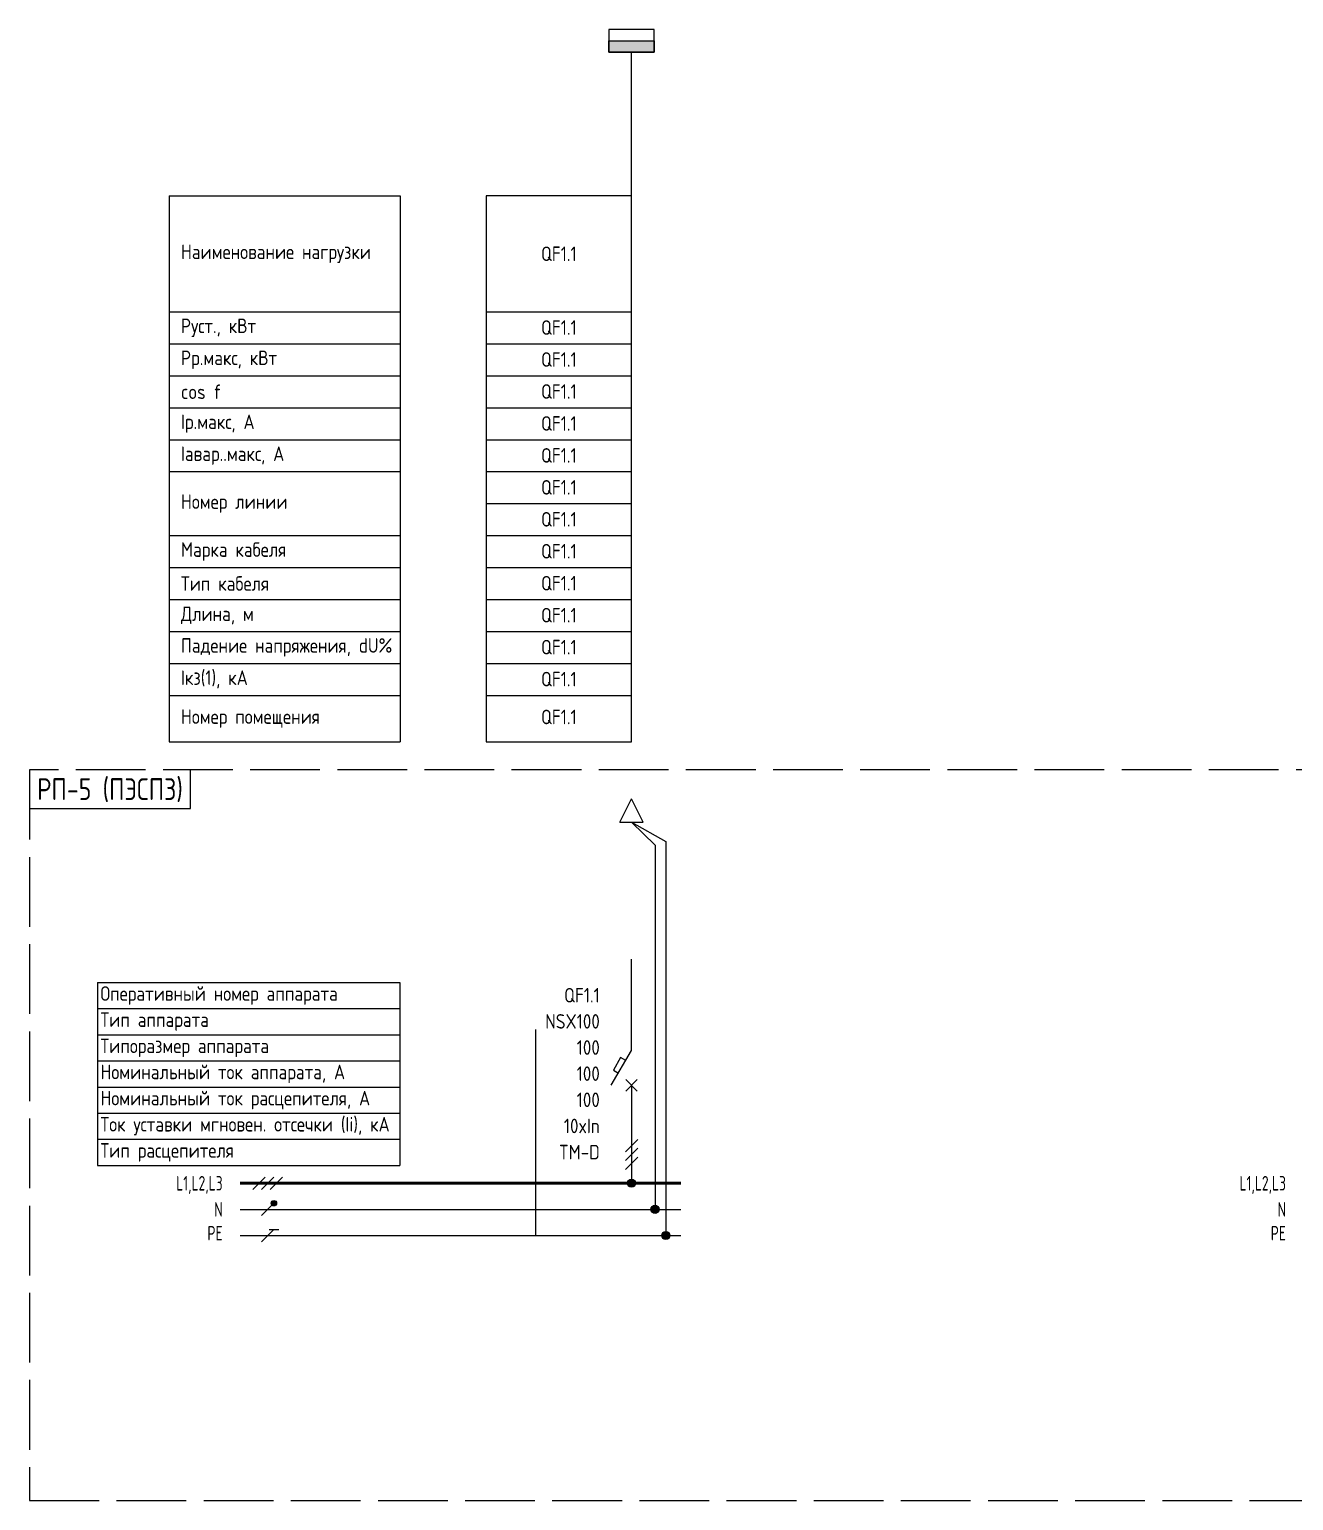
# Model space of a CAD drawing. Header units: millimetres. Extents: x -1221 to 2392, y 143 to 1021.
# Drawn here: x -1221.2 to -1003.6, y 461.7 to 714.9 of the extents above; entities that cross this region are included whole.
import ezdxf
from ezdxf.enums import TextEntityAlignment as Align

# ---------------------------------------------------------------- set-up
doc = ezdxf.new("R2010")
doc.units = ezdxf.units.MM
doc.header["$MEASUREMENT"] = 0
doc.linetypes.add('ACAD_ISO02W100', pattern=[15, 12, -3])
for name, color, linetype in [('ACM 0.35mm', 5, 'Continuous'), ('ACM Text', 7, 'Continuous'), ('EM_Схема L', 7, 'Continuous'), ('EM_Схема N', 4, 'Continuous'), ('EM_Схема PE', 4, 'Continuous')]:
    doc.layers.add(name, color=color, linetype=linetype)
doc.styles.add('EOM', font='isocpeur.ttf', dxfattribs={"width": 0.85})
doc.styles.add('IKEA_TEXT_STYLE_1', font='simplex.shx', dxfattribs={"width": 0.65})
doc.styles.add('Надписи', font='isocpeur.ttf', dxfattribs={"width": 0.85})

# ---------------------------------------------------------------- blocks, each defined once
blk = doc.blocks.new('*U48')
blk = doc.blocks.new('*U53')
blk = doc.blocks.new('*T315')
at = {"color": 2, "linetype": 'ByBlock', "lineweight": -2, "transparency": 16777216}
for p, q in [((0, 0), (39.71, 0)), ((0, 0), (0, -94)), ((39.71, 0), (39.71, -94)), ((0, -20), (39.71, -20)), ((0, -25.5), (39.71, -25.5)), ((0, -31), (39.71, -31)), ((0, -36.5), (39.71, -36.5)), ((0, -42), (39.71, -42)), ((0, -47.5), (39.71, -47.5)), ((0, -58.5), (39.71, -58.5)), ((0, -64), (39.71, -64)), ((0, -69.5), (39.71, -69.5)), ((0, -75), (39.71, -75)), ((0, -80.5), (39.71, -80.5)), ((0, -86), (39.71, -86)), ((0, -94), (39.71, -94))]:
    blk.add_line(p, q, dxfattribs=at)
at = {"transparency": 16777216, "char_height": 2.5, "width": 35.7132, "attachment_point": 4, "style": 'Надписи'}
for s, insert in [('Наименование нагрузки', (2, -10)), ('Pуст., кВт', (2, -22.75)), ('Pр.макс, кВт', (2, -28.25)), ('cos f', (2, -33.75)), ('Iр.макс, А', (2, -39.25)), ('Iавар..макс, А', (2, -44.75)), ('Номер линии', (2, -53)), ('Марка кабеля', (2, -61.25)), ('Тип кабеля', (2, -66.75)), ('Длина, м', (2, -72.25)), ('Падение напряжения, dU%', (2, -77.75)), ('Iкз(1), кА', (2, -83.25)), ('Номер помещения', (2, -90))]:
    blk.add_mtext(s, dxfattribs=dict(at, insert=insert))
blk = doc.blocks.new('*T321')
at = {"color": 2, "lineweight": -2, "transparency": 16777216}
for p, q in [((0, 0), (52, 0)), ((0, 0), (0, -31.5)), ((52, 0), (52, -31.5)), ((0, -4.5), (52, -4.5)), ((0, -9), (52, -9)), ((0, -13.5), (52, -13.5)), ((0, -18), (52, -18)), ((0, -22.5), (52, -22.5)), ((0, -27), (52, -27)), ((0, -31.5), (52, -31.5))]:
    blk.add_line(p, q, dxfattribs=at)
at = {"transparency": 16777216, "char_height": 2.5, "width": 51, "attachment_point": 4, "style": 'Надписи'}
for s, insert in [('Оперативный номер аппарата', (0.5, -2.25)), ('Тип аппарата', (0.5, -6.75)), ('Типоразмер аппарата', (0.5, -11.25)), ('Номинальный ток аппарата, А', (0.5, -15.75)), ('Номинальный ток расцепителя, А', (0.5, -20.25)), ('Ток уставки мгновен. отсечки (Ii), кА', (0.5, -24.75)), ('Тип расцепителя', (0.5, -29.25))]:
    blk.add_mtext(s, dxfattribs=dict(at, insert=insert))
blk = doc.blocks.new('*U335')
at = {"ltscale": 100, "const_width": 0.5}
blk.add_lwpolyline([(0, -0.75), (50.89, -0.75)], dxfattribs=at)
at = {"layer": 'ACM 0.35mm'}
for points in [[(4.32, 0.31), (2.19, -1.81)], [(5.82, 0.31), (3.69, -1.81)], [(7.32, 0.31), (5.19, -1.81)]]:
    blk.add_lwpolyline(points, dxfattribs=at)
blk = doc.blocks.new('*U334')
at = {"layer": 'ACM 0.35mm'}
h = blk.add_hatch(color=256, dxfattribs=at)
h.dxf.hatch_style = 1
edge = h.paths.add_edge_path()
edge.add_arc((5.82, 0.31), 0.467, 0, 360)
at = {"ltscale": 100}
for points in [[(0, -0.75), (50.89, -0.75)], [(0, -5.25), (50.89, -5.25)]]:
    blk.add_lwpolyline(points, dxfattribs=at)
at = {"layer": 'ACM 0.35mm'}
for points in [[(5.82, 0.31), (3.69, -1.81)], [(5.82, -4.19), (3.69, -6.31)], [(4.98, -4.19), (6.65, -4.19)]]:
    blk.add_lwpolyline(points, dxfattribs=at)
blk.add_circle((5.82, 0.31), 0.467, dxfattribs=at)
blk = doc.blocks.new('Точка присоединения')
h = blk.add_hatch(color=256)
h.dxf.hatch_style = 1
edge = h.paths.add_edge_path()
edge.add_arc((0, 0), 0.7, 0, 360)
blk.add_circle((0, 0), 0.7)

msp = doc.modelspace()

# ---------------------------------------------------------------- hatches: boundary and pattern name
at = {"linetype": 'Continuous'}
h = msp.add_hatch(color=256, dxfattribs=at)
h.dxf.hatch_style = 1
h.paths.add_polyline_path([(-1121.46, 712.97), (-1121.46, 711.02), (-1113.66, 711.02), (-1113.66, 712.97)])
h = msp.add_hatch(color=256)
h.dxf.hatch_style = 1
edge = h.paths.add_edge_path()
edge.add_arc((-1117.56, 516.34), 0.7, 0, 360)

# ---------------------------------------------------------------- linework, layer by layer
for p, q in [((-1119.56, 578.48), (-1117.56, 582.48)), ((-1119.56, 578.48), (-1117.56, 582.48)), ((-1115.56, 578.48), (-1117.56, 582.48)), ((-1115.56, 578.48), (-1117.56, 582.48)), ((-1119.56, 578.48), (-1115.56, 578.48)), ((-1119.56, 578.48), (-1115.56, 578.48)), ((-1117.56, 539.21), (-1117.56, 554.89)), ((-1121.04, 533.2), (-1117.56, 539.21)), ((-1119.43, 537.98), (-1120.68, 535.81)), ((-1118.56, 537.48), (-1119.43, 537.98)), ((-1120.68, 535.81), (-1119.81, 535.31)), ((-1116.56, 534.21), (-1118.56, 532.21)), ((-1118.56, 534.21), (-1116.56, 532.21)), ((-1117.56, 533.21), (-1117.56, 516.34))]:
    msp.add_line(p, q)
for points in [[(-1121.46, 711.02), (-1113.66, 711.02), (-1113.66, 714.92), (-1121.46, 714.92)], [(-1121.46, 712.97), (-1113.66, 712.97), (-1113.66, 711.02), (-1121.46, 711.02)]]:
    msp.add_lwpolyline(points, close=True, dxfattribs=at)
for points in [[(-1117.56, 686.31), (-1117.56, 711.02)], [(-1118.62, 521.73), (-1116.5, 523.85)], [(-1118.62, 520.23), (-1116.5, 522.35)], [(-1118.62, 518.73), (-1116.5, 520.85)]]:
    msp.add_lwpolyline(points)
at = {"color": 6}
for points in [[(-1117.56, 686.31), (-1142.56, 686.31)], [(-1142.56, 686.31), (-1142.56, 592.31)], [(-1117.56, 592.31), (-1117.56, 686.31)], [(-1142.56, 666.31), (-1117.56, 666.31)], [(-1142.56, 660.81), (-1117.56, 660.81)], [(-1142.56, 655.31), (-1117.56, 655.31)], [(-1142.56, 649.81), (-1117.56, 649.81)], [(-1142.56, 644.31), (-1117.56, 644.31)], [(-1142.56, 638.81), (-1117.56, 638.81)], [(-1142.56, 633.31), (-1117.56, 633.31)], [(-1142.56, 627.81), (-1117.56, 627.81)], [(-1142.56, 622.31), (-1117.56, 622.31)], [(-1142.56, 616.81), (-1117.56, 616.81)], [(-1142.56, 611.31), (-1117.56, 611.31)], [(-1142.56, 605.81), (-1117.56, 605.81)], [(-1142.56, 600.31), (-1117.56, 600.31)], [(-1142.56, 592.31), (-1117.56, 592.31)], [(-1171.81, 507.34), (-1134.05, 507.34), (-1134.05, 542.78)]]:
    msp.add_lwpolyline(points, dxfattribs=at)
at = {"ltscale": 100, "const_width": 0.5}
msp.add_lwpolyline([(-1134.05, 516.34), (-1109.05, 516.34)], dxfattribs=at)
msp.add_circle((-1117.56, 516.34), 0.7)
at = {"layer": 'ACM 0.35mm', "color": 1, "linetype": 'ACAD_ISO02W100'}
msp.add_lwpolyline([(-1221.19, 461.72), (-315.98, 461.72), (-315.98, 499.72), (253.81, 499.72), (253.81, 587.48), (-1221.19, 587.48)], close=True, dxfattribs=at)
at = {"layer": 'ACM 0.35mm', "color": 1}
msp.add_lwpolyline([(-1221.19, 580.86), (-1193.46, 580.86), (-1193.46, 587.48)], dxfattribs=at)
at = {"layer": 'EM_Схема N', "ltscale": 2}
for p, q in [((-1113.51, 574.5), (-1117.56, 578.48)), ((-1113.51, 574.5), (-1113.51, 554.89)), ((-1113.51, 554.89), (-1113.51, 516.34)), ((-1113.51, 516.34), (-1113.51, 511.84))]:
    msp.add_line(p, q, dxfattribs=at)
at = {"layer": 'EM_Схема N', "linetype": 'Continuous'}
for points in [[(-1134.05, 511.84), (-1109.05, 511.84)], [(-1134.05, 507.34), (-1109.05, 507.34)]]:
    msp.add_lwpolyline(points, dxfattribs=at)
at = {"layer": 'EM_Схема PE'}
for p, q in [((-1117.56, 578.48), (-1111.66, 575.14)), ((-1111.66, 575.14), (-1111.66, 507.34))]:
    msp.add_line(p, q, dxfattribs=at)

# ---------------------------------------------------------------- block references
for name, p in [('*T315', (-1197.11, 686.31)), ('*T321', (-1209.46, 550.9)), ('Точка присоединения', (-1113.51, 511.84)), ('Точка присоединения', (-1111.66, 507.34))]:
    msp.add_blockref(name, p)
at = {"layer": 'EM_Схема L'}
ref = msp.add_blockref('*U335', (-1184.93, 517.09), dxfattribs=at)
ref.add_attrib('ФАЗА', 'L1,L2,L3', dxfattribs={"layer": 'ACM Text', "ltscale": 100, "height": 2.5, "style": 'IKEA_TEXT_STYLE_1', "width": 0.65}).set_placement((-1187.93, 516.34), align=Align.MIDDLE_RIGHT)
ref = msp.add_blockref('*U48', (-1001.92, 517.09), dxfattribs=at)
ref.add_attrib('ФАЗА', 'L1,L2,L3', dxfattribs={"layer": 'ACM Text', "ltscale": 100, "height": 2.5, "style": 'IKEA_TEXT_STYLE_1', "width": 0.65}).set_placement((-1004.92, 516.34), align=Align.MIDDLE_RIGHT)
at = {"layer": 'EM_Схема N', "linetype": 'Continuous'}
ref = msp.add_blockref('*U334', (-1184.93, 512.59), dxfattribs=at)
ref.add_attrib('ФАЗА1', 'N', dxfattribs={"layer": 'ACM Text', "ltscale": 100, "height": 2.5, "style": 'IKEA_TEXT_STYLE_1', "width": 0.65, "flags": 8}).set_placement((-1187.93, 511.84), align=Align.MIDDLE_RIGHT)
ref.add_attrib('НОЛЬ1', 'РЕ', dxfattribs={"layer": 'ACM Text', "ltscale": 100, "height": 2.5, "style": 'IKEA_TEXT_STYLE_1', "width": 0.65, "flags": 8}).set_placement((-1187.93, 507.74), align=Align.MIDDLE_RIGHT)
ref = msp.add_blockref('*U53', (-1001.92, 512.59), dxfattribs=at)
ref.add_attrib('ФАЗА1', 'N', dxfattribs={"layer": 'ACM Text', "ltscale": 100, "height": 2.5, "style": 'IKEA_TEXT_STYLE_1', "width": 0.65, "flags": 8}).set_placement((-1004.92, 511.84), align=Align.MIDDLE_RIGHT)
ref.add_attrib('НОЛЬ1', 'РЕ', dxfattribs={"layer": 'ACM Text', "ltscale": 100, "height": 2.5, "style": 'IKEA_TEXT_STYLE_1', "width": 0.65, "flags": 8}).set_placement((-1004.92, 507.74), align=Align.MIDDLE_RIGHT)

# ---------------------------------------------------------------- texts
at = {"style": 'Надписи', "width": 0.85}
for p in [(-1130.06, 676.31), (-1130.06, 663.61), (-1130.06, 658.11), (-1130.06, 652.61), (-1130.06, 647.11), (-1130.06, 641.61), (-1130.06, 636.11), (-1130.06, 630.61), (-1130.06, 625.11), (-1130.06, 619.61), (-1130.06, 614.11), (-1130.06, 608.61), (-1130.06, 603.11), (-1130.06, 596.59)]:
    msp.add_text('QF1.1', height=2.5, dxfattribs=at).set_placement(p, align=Align.MIDDLE_CENTER)
for s, p in [('QF1.1', (-1123.02, 548.7)), ('NSX100', (-1123.02, 544.2)), ('100', (-1123.02, 539.7)), ('100', (-1123.02, 535.2)), ('100', (-1123.02, 530.7)), ('10xIn', (-1123.02, 526.2)), ('TM-D', (-1123.02, 521.7))]:
    msp.add_text(s, height=2.5, dxfattribs=at).set_placement(p, align=Align.MIDDLE_RIGHT)
at = {"layer": 'ACM Text', "linetype": 'Continuous', "style": 'EOM', "width": 0.8}
msp.add_text('РП-5 (ПЭСПЗ)', height=3.75, dxfattribs=at).set_placement((-1207.32, 584.17), align=Align.MIDDLE_CENTER)

doc.saveas('drawing.dxf')
